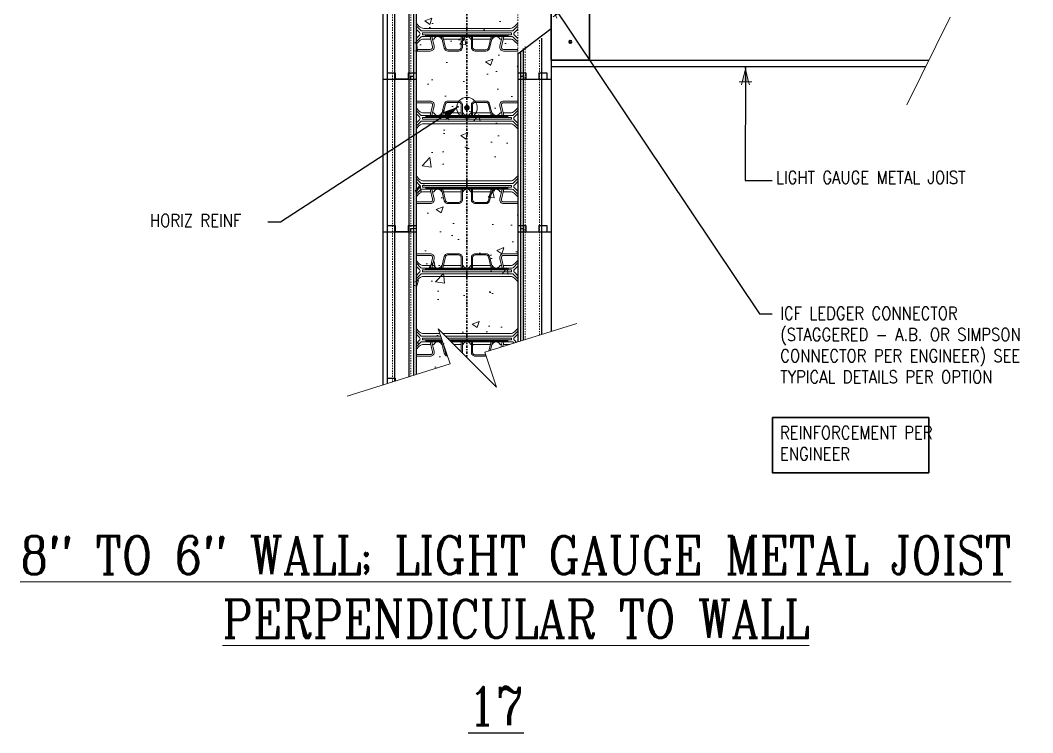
# Model space of a CAD drawing. Header units: inches. Extents: x -96.3 to -13, y 199.4 to 289.4.
# Drawn here: x -96.3 to -16.7, y 199.4 to 255.4 of the extents above; entities that cross this region are included whole.
import ezdxf

# ---------------------------------------------------------------- set-up
doc = ezdxf.new("R2010")
doc.units = ezdxf.units.IN
doc.header["$MEASUREMENT"] = 0
for name, pattern in [('CENTER', [2, 1.25, -0.25, 0.25, -0.25]), ('DASHED2', [0.375, 0.25, -0.125]), ('HIDDEN', [0.375, 0.25, -0.125])]:
    doc.linetypes.add(name, pattern=pattern)
doc.layers.get('Defpoints').update_dxf_attribs({"color": 252})
for name, color, linetype, lineweight in [('A2 Hatch', 8, 'Continuous', 9), ('A4 medium', 7, 'Continuous', 35), ('DETAILS', 7, 'Continuous', 13), ('DIM', 3, 'Continuous', 13), ('REBAR', 2, 'CENTER', 30)]:
    doc.layers.add(name, color=color, linetype=linetype, lineweight=lineweight)
doc.styles.add('ARCTEXT', font='arctext.shx', dxfattribs={"width": 0.85})
doc.styles.add('RomanC', font='romanc.shx', dxfattribs={"width": 0.85, "height": 5})
doc.dimstyles.new('ARCTEXT1-4', dxfattribs={"dimtxt": 4, "dimasz": 2, "dimexe": 2, "dimexo": 2, "dimgap": 2, "dimtad": 1, "dimdec": 4, "dimzin": 3, "dimdsep": 46, "dimlunit": 4, "dimtxsty": 'ARCTEXT', "dimblk": 'ARCHTICK', "dimcen": 2, "dimaunit": 1, "dimadec": 0, "dimazin": 0, "dimtfac": 1, "dimtdec": 4, "dimtmove": 2, "dimatfit": 3, "dimldrblk": 'arrow', "dimfxl": 0, "dimtolj": 1, "dimtzin": 0, "dimarcsym": 0})

# ---------------------------------------------------------------- blocks, each defined once
blk = doc.blocks.new('_ArchTick')
at = {"color": 0, "linetype": 'ByBlock', "const_width": 0.15}
blk.add_lwpolyline([(-0.5, -0.5), (0.5, 0.5)], dxfattribs=at)
blk = doc.blocks.new('arrow')
at = {"layer": 'DIM'}
blk.add_hatch(color=253, dxfattribs=at).paths.add_polyline_path([(-2, 0.5), (-2, -0.5), (0, 0)])
at = {"layer": 'DIM', "lineweight": 9}
for points in [[(-2, 0.98), (-2, 0.5), (-2.47, 0.62)], [(0.37, 0.09), (0, 0)], [(0.37, -0.09), (0, 0)], [(-2, -0.98), (-2, -0.5), (-2.47, -0.62)]]:
    blk.add_lwpolyline(points, dxfattribs=at)
at = {"layer": 'DIM', "lineweight": 15}
blk.add_lwpolyline([(0, 0), (-2, -0.5), (-2, 0.5), (0, 0)], dxfattribs=at)

msp = doc.modelspace()

# ---------------------------------------------------------------- hatches: boundary and pattern name
at = {"layer": 'A2 Hatch', "ltscale": 0.15}
h = msp.add_hatch(dxfattribs=at)
h.set_pattern_fill('AR-CONC', color=256, scale=0.8, style=0)
h.set_pattern_definition([(50, (-6447.5807, 1635.129), (5.7380815, -0.502017), [0.6, -6.6]), (355, (-6447.5807, 1635.129), (-1.1100107, 6.017537), [0.48, -5.28]), (100.4514, (-6447.1025, 1635.087), (4.628075, 5.5155163), [0.5099215, -5.609137]), (46.1842, (-6447.581, 1636.729), (8.5379284, -1.324152), [0.9, -9.9]), (96.6356, (-6446.869, 1636.6185), (7.477302, 7.792943), [0.764882, -8.413704]), (351.1842, (-6447.581, 1636.729), (7.477296, 7.792949), [0.72, -7.92]), (21, (-6446.7807, 1636.329), (4.7752564, -3.220951), [0.6, -6.6]), (326, (-6446.7807, 1636.329), (1.9465227, 5.8012004), [0.48, -5.28]), (71.4514, (-6446.383, 1636.0605), (6.721781, 2.580244), [0.5099215, -5.609137]), (37.5, (-6447.5807, 1635.1289), (0.09727884, 2.6631508), [0, -5.216, 0, -5.36, 0, -5.3]), (7.5, (-6447.5807, 1635.129), (2.1045563, 3.1552937), [0, -3.056, 0, -5.096, 0, -2.02]), (327.5, (-6449.3647, 1635.1289), (4.2705795, -0.180439), [0, -2, 0, -6.24, 0, -8.28]), (317.5, (-6450.1647, 1635.129), (4.6654894, 0.8008399), [0, -2.6, 0, -4.144, 0, -5.88])])
h.paths.add_polyline_path([(-63.17, 285.081), (-65.156, 284.407), (-65.356, 227.392), (-62.486, 228.365), (-63.422, 231.125), (-58.826, 226.529), (-59.762, 229.289), (-57.156, 230.173), (-57.16, 262.755), (-59.16, 262.755), (-59.16, 286.441), (-60.445, 286.005), (-59.509, 283.245), (-64.106, 287.841)])
h = msp.add_hatch(color=256, dxfattribs=at)
edge = h.paths.add_edge_path()
edge.add_arc((-61.172, 248.504), 0.224, 0, 360)

# ---------------------------------------------------------------- linework, layer by layer
at = {"color": 1}
for p, q in [((-67.797, 262.749), (-67.797, 250.749)), ((-67.447, 263.249), (-67.447, 250.749)), ((-66.872, 263.249), (-66.872, 250.749)), ((-65.747, 263.249), (-65.747, 250.749)), ((-65.372, 262.999), (-65.372, 250.749)), ((-65.172, 263.249), (-65.172, 250.749)), ((-54.547, 262.749), (-54.547, 250.749)), ((-55.312, 253.985), (-55.312, 250.749)), ((-57.172, 252.75), (-57.172, 250.749)), ((-56.972, 252.95), (-56.972, 250.749)), ((-56.757, 253.165), (-56.757, 250.749)), ((-67.447, 251.249), (-66.822, 251.249)), ((-67.447, 251.249), (-67.447, 238.749)), ((-66.872, 251.249), (-66.872, 238.749)), ((-66.822, 251.249), (-66.822, 250.749)), ((-65.797, 251.249), (-65.797, 250.749)), ((-65.797, 251.249), (-65.172, 251.249)), ((-65.747, 251.249), (-65.747, 238.749)), ((-65.622, 250.999), (-65.622, 250.749)), ((-65.622, 250.999), (-65.372, 250.999)), ((-65.372, 250.999), (-65.372, 238.749)), ((-65.172, 251.249), (-65.172, 238.749)), ((-57.172, 251.249), (-57.172, 238.749)), ((-57.172, 251.249), (-56.547, 251.249)), ((-56.972, 250.999), (-56.972, 238.749)), ((-56.972, 250.999), (-56.722, 250.999)), ((-56.722, 250.999), (-56.722, 250.749)), ((-56.547, 251.249), (-56.547, 250.749)), ((-55.522, 251.249), (-55.522, 250.749)), ((-55.522, 251.249), (-54.897, 251.249)), ((-54.897, 251.249), (-54.897, 250.749)), ((-67.797, 250.749), (-65.172, 250.749)), ((-67.797, 250.749), (-67.797, 238.749)), ((-67.797, 250.749), (-65.622, 250.749)), ((-65.747, 250.749), (-66.872, 250.749)), ((-65.372, 250.749), (-65.172, 250.749)), ((-57.172, 250.749), (-54.547, 250.749)), ((-57.172, 250.749), (-56.972, 250.749)), ((-56.757, 250.749), (-54.547, 250.749)), ((-56.757, 250.749), (-56.757, 238.749)), ((-55.312, 250.749), (-55.312, 238.749)), ((-54.547, 250.749), (-54.547, 238.749)), ((-67.447, 239.249), (-66.822, 239.249)), ((-67.447, 239.249), (-67.447, 226.812)), ((-66.872, 239.249), (-66.872, 226.992)), ((-66.822, 239.249), (-66.822, 238.749)), ((-65.797, 239.249), (-65.797, 238.749)), ((-65.797, 239.249), (-65.172, 239.249)), ((-65.747, 239.249), (-65.747, 227.344)), ((-65.622, 238.999), (-65.622, 238.749)), ((-65.622, 238.999), (-65.372, 238.999)), ((-65.372, 238.999), (-65.372, 227.461)), ((-65.172, 239.249), (-65.172, 227.524)), ((-57.172, 239.249), (-57.172, 230.091)), ((-57.172, 239.249), (-56.547, 239.249)), ((-56.972, 238.999), (-56.972, 230.153)), ((-56.972, 238.999), (-56.722, 238.999)), ((-56.722, 238.999), (-56.722, 238.749)), ((-56.547, 239.249), (-56.547, 238.749)), ((-55.522, 239.249), (-55.522, 238.749)), ((-55.522, 239.249), (-54.897, 239.249)), ((-54.897, 239.249), (-54.897, 238.749)), ((-67.797, 238.749), (-65.172, 238.749)), ((-67.797, 238.749), (-67.797, 226.703)), ((-67.797, 238.749), (-65.622, 238.749)), ((-65.747, 238.749), (-66.872, 238.749)), ((-65.372, 238.749), (-65.172, 238.749)), ((-57.172, 238.749), (-54.547, 238.749)), ((-57.172, 238.749), (-56.972, 238.749)), ((-56.757, 238.749), (-54.547, 238.749)), ((-56.757, 238.749), (-56.757, 230.22)), ((-55.312, 238.749), (-55.312, 230.667)), ((-54.547, 238.749), (-54.547, 230.905)), ((-67.447, 227.249), (-66.822, 227.249)), ((-66.822, 227.249), (-66.822, 227.008))]:
    msp.add_line(p, q, dxfattribs=at)
at = {"ltscale": 0.15}
for p, q in [((-57.172, 252.75), (-54.547, 254.75)), ((-54.547, 252.249), (-24.847, 252.249)), ((-54.547, 251.749), (-25.094, 251.749)), ((-66.822, 250.749), (-65.797, 250.749)), ((-66.822, 238.749), (-65.797, 238.749))]:
    msp.add_line(p, q, dxfattribs=at)
at = {"color": 1, "linetype": 'HIDDEN', "ltscale": 0.02}
for p, q in [((-67.447, 251.249), (-66.822, 251.249)), ((-66.822, 251.249), (-66.822, 250.749)), ((-65.797, 251.249), (-65.797, 250.749)), ((-65.797, 251.249), (-65.172, 251.249)), ((-57.172, 251.249), (-56.547, 251.249)), ((-56.547, 251.249), (-56.547, 250.749)), ((-55.522, 251.249), (-55.522, 250.749)), ((-55.522, 251.249), (-54.897, 251.249)), ((-54.897, 251.249), (-54.897, 250.749)), ((-67.447, 239.249), (-66.822, 239.249)), ((-66.822, 239.249), (-66.822, 238.749)), ((-65.797, 239.249), (-65.797, 238.749)), ((-65.797, 239.249), (-65.172, 239.249)), ((-57.172, 239.249), (-56.547, 239.249)), ((-56.547, 239.249), (-56.547, 238.749)), ((-55.522, 239.249), (-55.522, 238.749)), ((-55.522, 239.249), (-54.897, 239.249)), ((-54.897, 239.249), (-54.897, 238.749)), ((-67.447, 227.249), (-66.822, 227.249)), ((-66.822, 227.249), (-66.822, 227.106))]:
    msp.add_line(p, q, dxfattribs=at)
at = {"layer": 'A2 Hatch', "linetype": 'DASHED2', "ltscale": 0.15}
for p, q in [((-67.032, 263.249), (-67.032, 250.749)), ((-65.587, 263.249), (-65.587, 250.749)), ((-57.172, 252.75), (-57.172, 260.748)), ((-56.597, 253.325), (-56.597, 250.749)), ((-55.472, 253.825), (-55.472, 250.749)), ((-67.032, 251.249), (-67.032, 238.749)), ((-65.587, 251.249), (-65.587, 238.749)), ((-56.597, 250.749), (-56.597, 238.749)), ((-55.472, 250.749), (-55.472, 238.749)), ((-67.032, 239.249), (-67.032, 226.942)), ((-65.587, 239.249), (-65.587, 227.394)), ((-56.597, 238.749), (-56.597, 230.269)), ((-55.472, 238.749), (-55.472, 230.618))]:
    msp.add_line(p, q, dxfattribs=at)
at = {"layer": 'A2 Hatch', "ltscale": 0.15}
msp.add_circle((-61.172, 248.504), 0.816, dxfattribs=at)
at = {"layer": 'A4 medium', "ltscale": 0.15}
for points in [[(-51.547, 252.249), (-51.547, 262.249), (-54.547, 262.249), (-54.547, 252.249)], [(-37.15, 224.141), (-24.855, 224.141), (-24.855, 219.799), (-37.15, 219.799)]]:
    msp.add_lwpolyline(points, close=True, dxfattribs=at)
msp.add_circle((-53.046, 253.687), 0.1, dxfattribs=at)
msp.add_circle((-53.046, 253.687), 0.1, dxfattribs=at)
at = {"layer": 'DETAILS', "color": 6, "lineweight": 20}
for p, q in [((-61.62, 229.899), (-62.217, 229.899)), ((-62.217, 229.899), (-61.62, 229.899))]:
    msp.add_line(p, q, dxfattribs=at)
for points in [[(-65.172, 255.149), (-64.919, 254.896, 0.198912), (-64.565, 254.749), (-61.172, 254.749), (-57.778, 254.749, 0.198912), (-57.425, 254.896), (-57.172, 255.149)], [(-65.172, 254.949), (-64.802, 254.578, 0.198912), (-64.731, 254.549), (-61.172, 254.549), (-57.613, 254.549, 0.198912), (-57.542, 254.578), (-57.172, 254.949)], [(-65.172, 253.95), (-64.904, 254.218, 0.414214), (-64.904, 254.43), (-65.172, 254.699)], [(-61.502, 253.899, 0.279322), (-61.458, 253.926, -0.279322), (-61.172, 254.099), (-64.731, 254.099, 0.198912), (-64.802, 254.07), (-65.172, 253.7)], [(-65.172, 253.099), (-64.051, 253.099, 0.485338), (-63.886, 253.309), (-64.076, 254.099), (-64.672, 254.099), (-64.422, 254.099), (-64.322, 254.099)], [(-65.172, 252.969), (-64.051, 252.969, 0.485338), (-63.759, 253.339), (-63.943, 254.099)], [(-63.801, 253.899), (-63.894, 253.899), (-63.801, 253.899, 0.279322), (-63.757, 253.926, -0.605918), (-63.185, 253.926, 0.279322), (-63.141, 253.899)], [(-63.171, 254.099), (-62.954, 253.199, 0.346495), (-62.662, 252.969), (-61.82, 252.969, 0.414214), (-61.52, 253.269), (-61.52, 254.099)], [(-63.068, 254.099), (-62.857, 253.222, 0.346495), (-62.662, 253.069), (-61.82, 253.069, 0.414214), (-61.62, 253.269), (-61.62, 254.099)], [(-57.172, 253.7), (-57.542, 254.07, 0.198912), (-57.613, 254.099), (-61.172, 254.099, -0.279322), (-60.886, 253.926, 0.279322), (-60.842, 253.899)], [(-60.824, 254.099), (-60.824, 253.269, 0.414214), (-60.524, 252.969), (-59.681, 252.969, 0.346495), (-59.39, 253.199), (-59.172, 254.099)], [(-60.724, 254.099), (-60.724, 253.269, 0.414214), (-60.524, 253.069), (-59.681, 253.069, 0.346495), (-59.487, 253.222), (-59.275, 254.099)], [(-59.203, 253.899, 0.279322), (-59.158, 253.926, -0.605918), (-58.587, 253.926, 0.279322), (-58.542, 253.899), (-58.449, 253.899), (-58.542, 253.899)], [(-58.401, 254.099), (-58.584, 253.339, 0.485338), (-58.293, 252.969), (-57.172, 252.969)], [(-58.021, 254.099), (-57.921, 254.099), (-57.671, 254.099), (-58.267, 254.099), (-58.458, 253.309, 0.485338), (-58.293, 253.099), (-57.172, 253.099)], [(-57.172, 254.699), (-57.44, 254.43, 0.414214), (-57.44, 254.218), (-57.172, 253.95)], [(-64.028, 253.899), (-64.565, 253.899, 0.198912), (-64.919, 253.753), (-65.172, 253.5)], [(-57.172, 253.5), (-57.425, 253.753, 0.198912), (-57.778, 253.899), (-58.315, 253.899)], [(-63.943, 247.899), (-63.759, 248.659, 0.485338), (-64.051, 249.029), (-65.172, 249.029)], [(-64.322, 247.899), (-64.422, 247.899), (-64.672, 247.899), (-64.076, 247.899), (-63.886, 248.689, 0.485338), (-64.051, 248.899), (-65.172, 248.899)], [(-65.172, 248.499), (-64.919, 248.246, 0.198912), (-64.565, 248.099), (-64.028, 248.099)], [(-61.52, 247.899), (-61.52, 248.729, 0.414214), (-61.82, 249.029), (-62.662, 249.029, 0.346495), (-62.954, 248.799), (-63.171, 247.899)], [(-61.62, 247.899), (-61.62, 248.729, 0.414214), (-61.82, 248.929), (-62.662, 248.929, 0.346495), (-62.857, 248.776), (-63.068, 247.899)], [(-59.172, 247.899), (-59.39, 248.799, 0.346495), (-59.681, 249.029), (-60.524, 249.029, 0.414214), (-60.824, 248.729), (-60.824, 247.899)], [(-59.275, 247.899), (-59.487, 248.776, 0.346495), (-59.681, 248.929), (-60.524, 248.929, 0.414214), (-60.724, 248.729), (-60.724, 247.899)], [(-57.172, 249.029), (-58.293, 249.029, 0.485338), (-58.584, 248.659), (-58.401, 247.899)], [(-57.172, 248.899), (-58.293, 248.899, 0.485338), (-58.458, 248.689), (-58.267, 247.899), (-57.671, 247.899), (-57.921, 247.899), (-58.021, 247.899)], [(-58.315, 248.099), (-57.778, 248.099, 0.198912), (-57.425, 248.246), (-57.172, 248.499)], [(-65.172, 248.299), (-64.802, 247.928, 0.198912), (-64.731, 247.899), (-61.172, 247.899, -0.279322), (-61.458, 248.072, 0.279322), (-61.502, 248.099)], [(-65.172, 247.3), (-64.904, 247.568, 0.414214), (-64.904, 247.78), (-65.172, 248.049)], [(-63.141, 248.099, 0.279322), (-63.185, 248.072, -0.605918), (-63.757, 248.072, 0.279322), (-63.801, 248.099), (-63.894, 248.099), (-63.801, 248.099)], [(-60.842, 248.099, 0.279322), (-60.886, 248.072, -0.279322), (-61.172, 247.899), (-57.613, 247.899, 0.198912), (-57.542, 247.928), (-57.172, 248.299)], [(-58.542, 248.099), (-58.449, 248.099), (-58.542, 248.099, 0.279322), (-58.587, 248.072, -0.605918), (-59.158, 248.072, 0.279322), (-59.203, 248.099)], [(-57.172, 248.049), (-57.44, 247.78, 0.414214), (-57.44, 247.568), (-57.172, 247.3)], [(-57.172, 247.05), (-57.542, 247.42, 0.198912), (-57.613, 247.449), (-61.172, 247.449), (-64.731, 247.449, 0.198912), (-64.802, 247.42), (-65.172, 247.05)], [(-57.172, 246.85), (-57.425, 247.103, 0.198912), (-57.778, 247.249), (-61.172, 247.249), (-64.565, 247.249, 0.198912), (-64.919, 247.103), (-65.172, 246.85)], [(-65.172, 243.149), (-64.919, 242.896, 0.198912), (-64.565, 242.749), (-61.172, 242.749), (-57.778, 242.749, 0.198912), (-57.425, 242.896), (-57.172, 243.149)], [(-65.172, 242.949), (-64.802, 242.578, 0.198912), (-64.731, 242.549), (-61.172, 242.549), (-57.613, 242.549, 0.198912), (-57.542, 242.578), (-57.172, 242.949)], [(-65.172, 241.95), (-64.904, 242.218, 0.414214), (-64.904, 242.43), (-65.172, 242.699)], [(-61.502, 241.899, 0.279322), (-61.458, 241.926, -0.279322), (-61.172, 242.099), (-64.731, 242.099, 0.198912), (-64.802, 242.07), (-65.172, 241.7)], [(-65.172, 241.099), (-64.051, 241.099, 0.485338), (-63.886, 241.309), (-64.076, 242.099), (-64.672, 242.099), (-64.422, 242.099), (-64.322, 242.099)], [(-65.172, 240.969), (-64.051, 240.969, 0.485338), (-63.759, 241.339), (-63.943, 242.099)], [(-63.801, 241.899), (-63.894, 241.899), (-63.801, 241.899, 0.279322), (-63.757, 241.926, -0.605918), (-63.185, 241.926, 0.279322), (-63.141, 241.899)], [(-63.171, 242.099), (-62.954, 241.199, 0.346495), (-62.662, 240.969), (-61.82, 240.969, 0.414214), (-61.52, 241.269), (-61.52, 242.099)], [(-63.068, 242.099), (-62.857, 241.222, 0.346495), (-62.662, 241.069), (-61.82, 241.069, 0.414214), (-61.62, 241.269), (-61.62, 242.099)], [(-57.172, 241.7), (-57.542, 242.07, 0.198912), (-57.613, 242.099), (-61.172, 242.099, -0.279322), (-60.886, 241.926, 0.279322), (-60.842, 241.899)], [(-60.824, 242.099), (-60.824, 241.269, 0.414214), (-60.524, 240.969), (-59.681, 240.969, 0.346495), (-59.39, 241.199), (-59.172, 242.099)], [(-60.724, 242.099), (-60.724, 241.269, 0.414214), (-60.524, 241.069), (-59.681, 241.069, 0.346495), (-59.487, 241.222), (-59.275, 242.099)], [(-59.203, 241.899, 0.279322), (-59.158, 241.926, -0.605918), (-58.587, 241.926, 0.279322), (-58.542, 241.899), (-58.449, 241.899), (-58.542, 241.899)], [(-58.401, 242.099), (-58.584, 241.339, 0.485338), (-58.293, 240.969), (-57.172, 240.969)], [(-58.021, 242.099), (-57.921, 242.099), (-57.671, 242.099), (-58.267, 242.099), (-58.458, 241.309, 0.485338), (-58.293, 241.099), (-57.172, 241.099)], [(-57.172, 242.699), (-57.44, 242.43, 0.414214), (-57.44, 242.218), (-57.172, 241.95)], [(-64.028, 241.899), (-64.565, 241.899, 0.198912), (-64.919, 241.753), (-65.172, 241.5)], [(-57.172, 241.5), (-57.425, 241.753, 0.198912), (-57.778, 241.899), (-58.315, 241.899)], [(-63.943, 235.899), (-63.759, 236.659, 0.485338), (-64.051, 237.029), (-65.172, 237.029)], [(-64.322, 235.899), (-64.422, 235.899), (-64.672, 235.899), (-64.076, 235.899), (-63.886, 236.689, 0.485338), (-64.051, 236.899), (-65.172, 236.899)], [(-65.172, 236.499), (-64.919, 236.246, 0.198912), (-64.565, 236.099), (-64.028, 236.099)], [(-61.52, 235.899), (-61.52, 236.729, 0.414214), (-61.82, 237.029), (-62.662, 237.029, 0.346495), (-62.954, 236.799), (-63.171, 235.899)], [(-61.62, 235.899), (-61.62, 236.729, 0.414214), (-61.82, 236.929), (-62.662, 236.929, 0.346495), (-62.857, 236.776), (-63.068, 235.899)], [(-59.172, 235.899), (-59.39, 236.799, 0.346495), (-59.681, 237.029), (-60.524, 237.029, 0.414214), (-60.824, 236.729), (-60.824, 235.899)], [(-59.275, 235.899), (-59.487, 236.776, 0.346495), (-59.681, 236.929), (-60.524, 236.929, 0.414214), (-60.724, 236.729), (-60.724, 235.899)], [(-57.172, 237.029), (-58.293, 237.029, 0.485338), (-58.584, 236.659), (-58.401, 235.899)], [(-57.172, 236.899), (-58.293, 236.899, 0.485338), (-58.458, 236.689), (-58.267, 235.899), (-57.671, 235.899), (-57.921, 235.899), (-58.021, 235.899)], [(-58.315, 236.099), (-57.778, 236.099, 0.198912), (-57.425, 236.246), (-57.172, 236.499)], [(-65.172, 236.299), (-64.802, 235.928, 0.198912), (-64.731, 235.899), (-61.172, 235.899, -0.279322), (-61.458, 236.072, 0.279322), (-61.502, 236.099)], [(-65.172, 235.3), (-64.904, 235.568, 0.414214), (-64.904, 235.78), (-65.172, 236.049)], [(-63.141, 236.099, 0.279322), (-63.185, 236.072, -0.605918), (-63.757, 236.072, 0.279322), (-63.801, 236.099), (-63.894, 236.099), (-63.801, 236.099)], [(-60.842, 236.099, 0.279322), (-60.886, 236.072, -0.279322), (-61.172, 235.899), (-57.613, 235.899, 0.198912), (-57.542, 235.928), (-57.172, 236.299)], [(-58.542, 236.099), (-58.449, 236.099), (-58.542, 236.099, 0.279322), (-58.587, 236.072, -0.605918), (-59.158, 236.072, 0.279322), (-59.203, 236.099)], [(-57.172, 236.049), (-57.44, 235.78, 0.414214), (-57.44, 235.568), (-57.172, 235.3)], [(-57.172, 235.05), (-57.542, 235.42, 0.198912), (-57.613, 235.449), (-61.172, 235.449), (-64.731, 235.449, 0.198912), (-64.802, 235.42), (-65.172, 235.05)], [(-57.172, 234.85), (-57.425, 235.103, 0.198912), (-57.778, 235.249), (-61.172, 235.249), (-64.565, 235.249, 0.198912), (-64.919, 235.103), (-65.172, 234.85)], [(-65.172, 231.149), (-64.919, 230.896, 0.198912), (-64.565, 230.749), (-63.312, 230.749)], [(-65.172, 230.949), (-64.802, 230.578, 0.198912), (-64.731, 230.549), (-63.244, 230.549)], [(-63.067, 230.749), (-61.172, 230.749), (-57.778, 230.749, 0.198912), (-57.425, 230.896), (-57.172, 231.149)], [(-62.867, 230.549), (-61.172, 230.549), (-57.613, 230.549, 0.198912), (-57.542, 230.578), (-57.172, 230.949)], [(-65.172, 229.95), (-64.904, 230.218, 0.414214), (-64.904, 230.43), (-65.172, 230.699)], [(-65.172, 229.099), (-64.051, 229.099, 0.485338), (-63.886, 229.309), (-64.076, 230.099), (-64.672, 230.099), (-64.422, 230.099), (-64.322, 230.099)], [(-65.172, 228.969), (-64.051, 228.969, 0.485338), (-63.759, 229.339), (-63.943, 230.099)], [(-63.092, 230.099), (-64.731, 230.099, 0.198912), (-64.802, 230.07), (-65.172, 229.7)], [(-63.126, 230.199), (-64.322, 230.199), (-64.42, 230.177, 0.780776), (-64.42, 230.171), (-64.322, 230.149), (-63.109, 230.149)], [(-63.801, 229.899), (-63.894, 229.899), (-63.801, 229.899, 0.279322), (-63.757, 229.926, -0.605918), (-63.185, 229.926, 0.279322), (-63.141, 229.899)], [(-63.171, 230.099), (-62.954, 229.199, 0.302614), (-62.71, 228.973, 0.302614)], [(-62.467, 230.149), (-61.172, 230.149), (-58.021, 230.149), (-57.923, 230.171, 0.780776), (-57.923, 230.177), (-58.021, 230.199), (-61.172, 230.199), (-62.517, 230.199)], [(-61.502, 229.899, 0.279322), (-61.458, 229.926, -0.279322), (-61.172, 230.099), (-62.417, 230.099)], [(-61.526, 229.208, 0.051306), (-61.52, 229.269), (-61.52, 230.099)], [(-57.471, 229.998), (-57.542, 230.07, 0.198912), (-57.613, 230.099), (-61.172, 230.099, -0.279322), (-60.886, 229.926, 0.279322), (-60.842, 229.899)], [(-60.824, 230.099), (-60.824, 229.269, 0.414214), (-60.524, 228.969), (-59.681, 228.969, 0.00833), (-59.671, 228.969, 0.00833)], [(-60.724, 230.099), (-60.724, 229.269, 0.414214), (-60.524, 229.069), (-59.705, 229.069)], [(-59.203, 229.899, 0.279322), (-59.158, 229.926, -0.605918), (-58.587, 229.926, 0.279322), (-58.542, 229.899), (-58.449, 229.899), (-58.542, 229.899)], [(-57.172, 230.699), (-57.44, 230.43, 0.414214), (-57.44, 230.218), (-57.28, 230.058)], [(-64.028, 229.899), (-64.565, 229.899, 0.198912), (-64.919, 229.753), (-65.172, 229.5)], [(-63.01, 229.859), (-62.857, 229.222, 0.225019), (-62.749, 229.089)]]:
    msp.add_lwpolyline(points, format="xyb", dxfattribs=at)
for points in [[(-61.172, 254.249), (-57.671, 254.249), (-57.671, 254.399), (-61.172, 254.399), (-64.672, 254.399), (-64.672, 254.249)], [(-63.123, 253.899), (-63.141, 253.899)], [(-61.62, 253.899), (-63.02, 253.899)], [(-61.52, 253.899), (-61.502, 253.899)], [(-60.824, 253.899), (-60.842, 253.899)], [(-60.724, 253.899), (-59.324, 253.899)], [(-59.221, 253.899), (-59.203, 253.899)], [(-61.172, 247.749), (-57.671, 247.749), (-57.671, 247.599), (-61.172, 247.599), (-64.672, 247.599), (-64.672, 247.749)], [(-63.123, 248.099), (-63.141, 248.099)], [(-61.62, 248.099), (-63.02, 248.099)], [(-61.52, 248.099), (-61.502, 248.099)], [(-60.824, 248.099), (-60.842, 248.099)], [(-60.724, 248.099), (-59.324, 248.099)], [(-59.221, 248.099), (-59.203, 248.099)], [(-61.172, 242.249), (-57.671, 242.249), (-57.671, 242.399), (-61.172, 242.399), (-64.672, 242.399), (-64.672, 242.249)], [(-63.123, 241.899), (-63.141, 241.899)], [(-61.62, 241.899), (-63.02, 241.899)], [(-61.52, 241.899), (-61.502, 241.899)], [(-60.824, 241.899), (-60.842, 241.899)], [(-60.724, 241.899), (-59.324, 241.899)], [(-59.221, 241.899), (-59.203, 241.899)], [(-61.172, 235.749), (-57.671, 235.749), (-57.671, 235.599), (-61.172, 235.599), (-64.672, 235.599), (-64.672, 235.749)], [(-63.123, 236.099), (-63.141, 236.099)], [(-61.62, 236.099), (-63.02, 236.099)], [(-61.52, 236.099), (-61.502, 236.099)], [(-60.824, 236.099), (-60.842, 236.099)], [(-60.724, 236.099), (-59.324, 236.099)], [(-59.221, 236.099), (-59.203, 236.099)], [(-63.123, 229.899), (-63.141, 229.899)], [(-61.52, 229.899), (-61.502, 229.899)], [(-60.824, 229.899), (-60.842, 229.899)], [(-60.724, 229.899), (-59.324, 229.899)], [(-59.221, 229.899), (-59.203, 229.899)]]:
    msp.add_lwpolyline(points, close=True, dxfattribs=at)
for points in [[(-61.172, 254.149), (-58.021, 254.149), (-57.923, 254.171, 0.780776), (-57.923, 254.177), (-58.021, 254.199), (-61.172, 254.199), (-64.322, 254.199), (-64.42, 254.177, 0.780776), (-64.42, 254.171), (-64.322, 254.149)], [(-61.172, 247.849), (-64.322, 247.849), (-64.42, 247.827, 0.780776), (-64.42, 247.821), (-64.322, 247.799), (-61.172, 247.799), (-58.021, 247.799), (-57.923, 247.821, 0.780776), (-57.923, 247.827), (-58.021, 247.849)], [(-61.172, 242.149), (-58.021, 242.149), (-57.923, 242.171, 0.780776), (-57.923, 242.177), (-58.021, 242.199), (-61.172, 242.199), (-64.322, 242.199), (-64.42, 242.177, 0.780776), (-64.42, 242.171), (-64.322, 242.149)], [(-61.172, 235.849), (-64.322, 235.849), (-64.42, 235.827, 0.780776), (-64.42, 235.821), (-64.322, 235.799), (-61.172, 235.799), (-58.021, 235.799), (-57.923, 235.821, 0.780776), (-57.923, 235.827), (-58.021, 235.849)]]:
    msp.add_lwpolyline(points, format="xyb", close=True, dxfattribs=at)
for points in [[(-63.194, 230.399), (-64.672, 230.399), (-64.672, 230.249), (-63.143, 230.249)], [(-62.567, 230.249), (-61.172, 230.249), (-57.671, 230.249), (-57.671, 230.399), (-61.172, 230.399), (-62.717, 230.399)], [(-61.62, 229.302), (-61.62, 230.099)], [(-59.445, 229.396), (-59.275, 230.099)], [(-59.333, 229.434), (-59.172, 230.099)], [(-58.401, 230.099), (-58.502, 229.679)], [(-58.021, 230.099), (-57.921, 230.099), (-57.671, 230.099), (-58.267, 230.099), (-58.358, 229.723)], [(-57.791, 229.899), (-58.315, 229.899)]]:
    msp.add_lwpolyline(points, dxfattribs=at)
at = {"layer": 'DIM'}
for p, q in [((-23.18, 255.627), (-26.574, 248.749)), ((-63.438, 231.12), (-62.502, 228.36)), ((-58.842, 226.523), (-63.438, 231.12)), ((-52.526, 231.531), (-59.778, 229.283)), ((-58.842, 226.523), (-59.778, 229.283)), ((-62.502, 228.36), (-70.592, 225.828))]:
    msp.add_line(p, q, dxfattribs=at)
at = {"layer": 'REBAR', "ltscale": 0.15}
msp.add_line((-61.172, 272.721), (-61.172, 228.854), dxfattribs=at)

# ---------------------------------------------------------------- texts
at = {"layer": 'Defpoints', "insert": (-58.894, 202.959), "char_height": 3, "width": 90.08, "attachment_point": 2, "style": 'RomanC'}
msp.add_mtext('{\\L17\\P}\\P            ', dxfattribs=at)
at = {"layer": 'DIM', "color": 3, "char_height": 1, "attachment_point": 1, "style": 'RomanC'}
for s, insert, width in [('LIGHT GAUGE METAL JOIST', (-36.867, 243.532), 22.68955), ('HORIZ REINF ', (-86.098, 240.138), 22.68955), ('ICF LEDGER CONNECTOR\\P(STAGGERED - A.B. OR SIMPSON CONNECTOR PER ENGINEER) SEE TYPICAL DETAILS PER OPTION', (-36.537, 232.842), 22.68955), ('REINFORCEMENT PER ENGINEER', (-36.552, 223.456), 13.32674)]:
    msp.add_mtext(s, dxfattribs=dict(at, insert=insert, width=width))
at = {"layer": 'DIM', "insert": (-57.335, 214.822), "char_height": 3, "width": 87.15549, "attachment_point": 2, "style": 'ARCTEXT'}
msp.add_mtext('{\\Fromanc.shx|c0;\\L8" TO 6" WALL; LIGHT GAUGE METAL JOIST PERPENDICULAR TO WALL}\\P\\P              ', dxfattribs=at)

# ---------------------------------------------------------------- leaders
at = {"layer": 'DIM'}
for points in [[(-54.547, 256.749), (-38.174, 232.312), (-37.174, 232.312)], [(-39.269, 251.55), (-39.284, 242.78), (-37.174, 242.78)], [(-61.988, 248.504), (-75.839, 239.501), (-76.839, 239.501)]]:
    msp.add_leader(points, dimstyle='ARCTEXT1-4', override={"dimasz": 0.5, "dimtad": 0}, dxfattribs=at)

doc.saveas('drawing.dxf')
